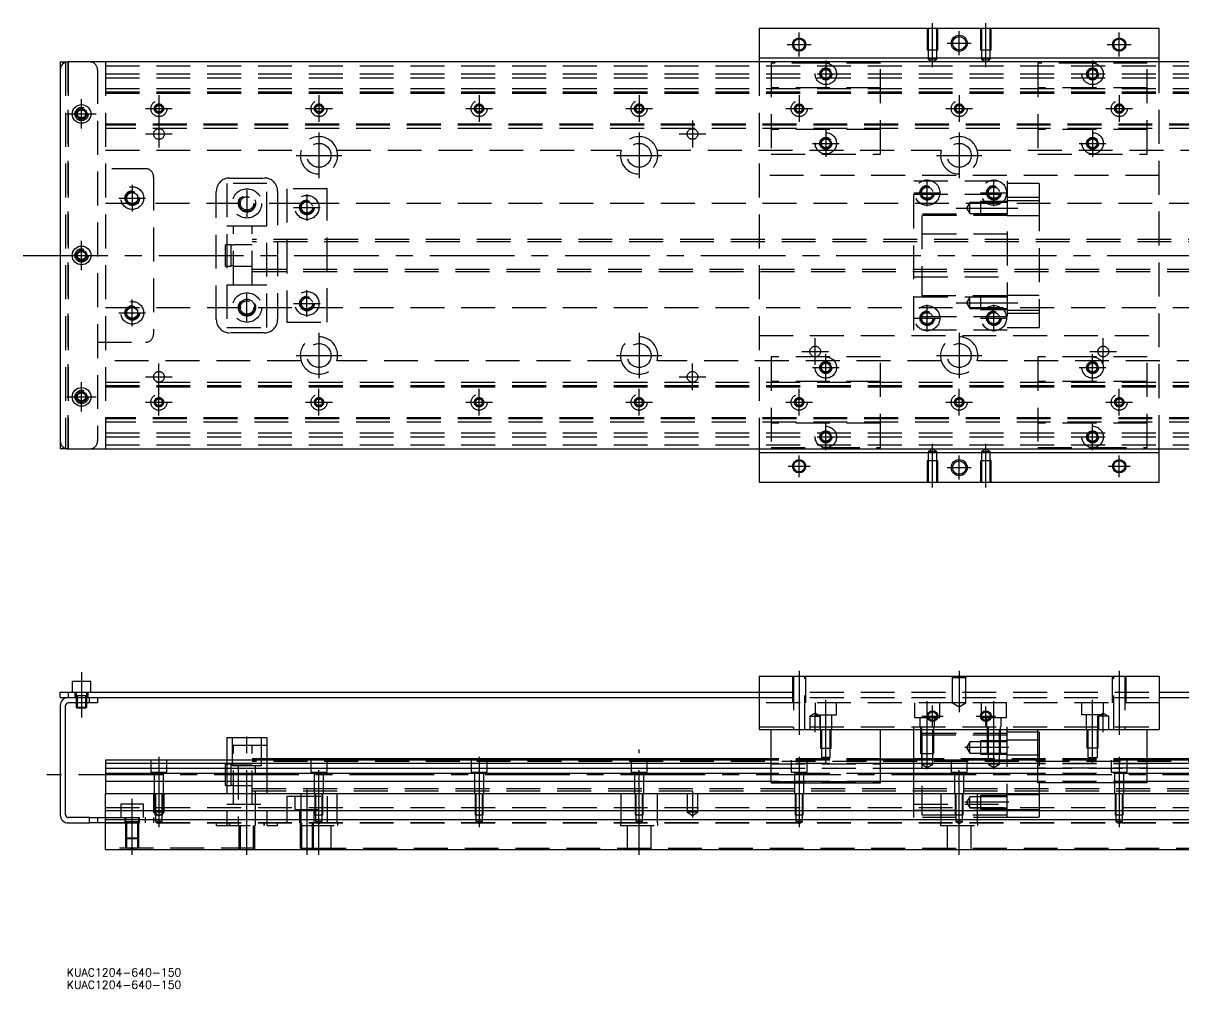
# Model space of a CAD drawing. Extents: x -14 to 856, y -275 to 87.
# Drawn here: x -13.9 to 421.2, y -274.8 to 87 of the extents above; entities that cross this region are included whole.
import ezdxf

# ---------------------------------------------------------------- set-up
doc = ezdxf.new("R2010")
doc.units = 0
doc.linetypes.add('CENTER', pattern=[50.8, 31.75, -6.35, 6.35, -6.35])
doc.linetypes.add('DASHED', pattern=[19.05, 12.7, -6.35])
doc.layers.get('0').update_dxf_attribs({"linetype": 'CONTINUOUS'})
doc.layers.add('CENTER', color=1, linetype='CENTER')
doc.styles.get("Standard").update_dxf_attribs({"font": 'txt.shx', "height": 3, "bigfont": 'bigfont.shx'})

# ---------------------------------------------------------------- blocks, each defined once
blk = doc.blocks.new('*U2')
at = {"color": 7, "linetype": 'CONTINUOUS'}
blk.add_text('KUAC1204-640-150', height=3, dxfattribs=at).set_placement((2.46, -274.75))
blk = doc.blocks.new('*U3')
at = {"color": 7, "linetype": 'CONTINUOUS'}
blk.add_text('KUAC1204-640-150', height=3, dxfattribs=at).set_placement((2.46, -270.14))

msp = doc.modelspace()

# ---------------------------------------------------------------- linework, layer by layer
at = {"color": 7, "linetype": 'CONTINUOUS'}
for p, q in [((412, 85), (262, 85)), ((262, 85), (262, 74)), ((412, 74), (412, 85)), ((262, 74), (412, 74)), ((262, 74), (262, 72.5)), ((412, 72.5), (412, 74)), ((0, 72.5), (0, -72.5)), ((0, 72.5), (3, 72.5)), ((671, 72.5), (3, 72.5)), ((6.5, 53.866026), (8, 54.73205)), ((6.5, 52.133974), (6.5, 53.866026)), ((8, 54.73205), (9.5, 53.866026)), ((9.5, 53.866026), (9.5, 52.133974)), ((8, 51.26795), (6.5, 52.133974)), ((9.5, 52.133974), (8, 51.26795)), ((6.5, 0.866026), (8, 1.73205)), ((6.5, -0.866026), (6.5, 0.866026)), ((8, 1.73205), (9.5, 0.866026)), ((9.5, 0.866026), (9.5, -0.866026)), ((8, -1.73205), (6.5, -0.866026)), ((9.5, -0.866026), (8, -1.73205)), ((6.5, -52.133974), (8, -51.26795)), ((6.5, -53.866026), (6.5, -52.133974)), ((8, -51.26795), (9.5, -52.133974)), ((9.5, -52.133974), (9.5, -53.866026)), ((8, -54.73205), (6.5, -53.866026)), ((9.5, -53.866026), (8, -54.73205)), ((3, -72.5), (0, -72.5)), ((3, -72.5), (671, -72.5)), ((262, -72.5), (262, -85)), ((412, -85), (412, -72.5)), ((412, -74), (262, -74)), ((262, -85), (412, -85)), ((11.5, -159.63), (4.5, -159.63)), ((4.5, -159.63), (4.5, -163.63)), ((11.5, -163.63), (11.5, -159.63)), ((262, -157.63), (412, -157.63)), ((262, -157.63), (262, -177.63)), ((412, -157.63), (412, -177.63)), ((0, -165.63), (0, -163.63)), ((0, -163.63), (262, -163.63)), ((3, -163.63), (3, -165.63)), ((412, -163.63), (671, -163.63)), ((0, -165.63), (262, -165.63)), ((0, -168.63), (0, -209.63)), ((2, -209.63), (2, -168.63)), ((14, -167.63), (3, -167.63)), ((6, -167.63), (6, -169.28)), ((6, -169.28), (10, -169.28)), ((6, -169.28), (6.35, -169.63)), ((9.65, -169.63), (6.35, -169.63)), ((9.65, -169.63), (10, -169.28)), ((10, -169.28), (10, -167.63)), ((11, -167.63), (11, -165.63)), ((14, -165.63), (14, -167.63)), ((412, -165.63), (674, -165.63)), ((262, -177.63), (412, -177.63)), ((266.5, -197.63), (266.5, -177.63)), ((307.5, -197.63), (307.5, -177.63)), ((320, -189.13), (320, -177.63)), ((355, -189.13), (355, -177.63)), ((366.5, -197.63), (366.5, -177.63)), ((407.5, -197.63), (407.5, -177.63)), ((62.5, -180.63), (62.5, -189.13)), ((62.5, -180.63), (77.5, -180.63)), ((77.5, -180.63), (77.5, -189.13)), ((366.5, -178.63), (355, -178.63)), ((266.5, -189.13), (17, -189.13)), ((17, -189.13), (17, -190.382272)), ((17, -190.382272), (17, -192.15668)), ((266.5, -190.382272), (17, -190.382272)), ((266.5, -188.63), (77.5, -188.63)), ((307.5, -188.63), (320, -188.630006)), ((366.5, -189.13), (307.5, -189.13)), ((366.5, -190.382272), (307.5, -190.382272)), ((607, -188.63), (407.5, -188.63)), ((657, -189.13), (407.5, -189.13)), ((657, -190.382272), (407.5, -190.382272)), ((17, -192.15668), (266.5, -192.15668)), ((17, -192.15668), (17, -194.053076)), ((17, -194.053076), (17, -197.107372)), ((266.5, -194.053076), (17, -194.053076)), ((307.5, -192.15668), (366.5, -192.15668)), ((366.5, -194.053076), (307.5, -194.053076)), ((407.5, -192.15668), (657, -192.15668)), ((657, -194.053076), (407.5, -194.053076)), ((266.5, -197.107372), (17, -197.107372)), ((17, -197.107372), (17, -201.63)), ((266.5, -197.63), (307.5, -197.63)), ((366.5, -197.107372), (307.5, -197.107372)), ((407.5, -197.63), (366.5, -197.63)), ((657, -197.107372), (407.5, -197.107372)), ((17, -201.63), (657, -201.63)), ((17, -207.93), (17, -201.63)), ((17, -207.93), (657, -207.93)), ((17, -211.33), (17, -207.93)), ((11, -210.63), (3, -210.63)), ((3, -212.63), (11, -212.63)), ((11, -212.63), (11, -210.63)), ((11, -210.63), (14, -210.63)), ((14, -212.63), (11, -212.63)), ((14, -210.63), (14, -212.63)), ((14, -210.63), (17, -210.63)), ((17, -212.63), (14, -212.63)), ((17, -211.33), (657, -211.33)), ((17, -222.63), (17, -211.33)), ((17, -222.63), (657, -222.63))]:
    msp.add_line(p, q, dxfattribs=at)
at = {"color": 3, "linetype": 'DASHED'}
for p, q in [((325.000006, 85), (325.000006, 77)), ((325.35, 85), (325.35, 77)), ((328.65, 77), (328.65, 85)), ((328.999994, 77), (328.999994, 85)), ((345.000006, 85), (345.000006, 77)), ((345.35, 85), (345.35, 77)), ((348.65, 77), (348.65, 85)), ((348.999994, 77), (348.999994, 85)), ((325.000006, 77), (328.999994, 77)), ((325.35, 77), (325.35, 73.5)), ((328.65, 73.5), (328.65, 77)), ((345.000006, 77), (348.999994, 77)), ((345.35, 77), (345.35, 73.5)), ((348.65, 73.5), (348.65, 77)), ((2, 72.5), (2, -72.5)), ((3, 72.5), (3, -72.5)), ((3, -72.5), (3, 72.5)), ((3, 72.5), (3, -72.5)), ((3, -72.5), (3, 72.5)), ((17, 72.5), (17, -72.5)), ((17, 71), (657, 71)), ((262, 72.5), (262, -72.5)), ((266.5, 72), (266.5, 38)), ((287, 72), (266.5, 72)), ((307.5, 72), (287, 72)), ((307.5, 38), (307.5, 72)), ((328.65, 73.5), (325.35, 73.5)), ((325.35, 73.5), (327, 72.547372)), ((327, 72.547372), (328.65, 73.5)), ((348.65, 73.5), (345.35, 73.5)), ((345.35, 73.5), (347, 72.547372)), ((347, 72.547372), (348.65, 73.5)), ((387, 72), (366.5, 72)), ((366.5, 72), (366.5, 38)), ((407.5, 72), (387, 72)), ((407.5, 38), (407.5, 72)), ((412, -72.5), (412, 72.5)), ((14, 69.5), (14, -69.5)), ((17, 68), (657, 68)), ((17, 66.5), (657, 66.5)), ((17, 62.5), (657, 62.5)), ((17, 61.247728), (657, 61.247728)), ((17, 61.1147), (657, 61.1147)), ((17, 61.1), (657, 61.1)), ((307.5, 62.8), (266.5, 62.8)), ((407.5, 62.8), (366.5, 62.8)), ((17, 60.8), (657, 60.8)), ((6, 53), (6.030168, 53.346066)), ((657, 49.2), (17, 49.2)), ((657, 48.9), (17, 48.9)), ((657, 48.8853), (17, 48.8853)), ((657, 48.752272), (17, 48.752272)), ((657, 47.5), (17, 47.5)), ((307.5, 47.2), (266.5, 47.2)), ((407.5, 47.2), (366.5, 47.2)), ((17, 39.5), (90.291796, 39.5)), ((103.708204, 39.5), (210.291796, 39.5)), ((223.708204, 39.5), (330.291796, 39.5)), ((343.708204, 39.5), (450.291796, 39.5)), ((266.5, 38), (307.5, 38)), ((366.5, 38), (407.5, 38)), ((32, 32.5), (14, 32.5)), ((35, 29.5), (35, -29.5)), ((77.5, 27), (62.5, 27)), ((62.5, 27), (62.5, -27)), ((63.5, 29), (76.5, 29)), ((77.5, -27), (77.5, 27)), ((412, 30), (262, 30)), ((320, 28), (355, 28)), ((320, -28), (320, 28)), ((355, 28), (355, -28)), ((367, 27), (355, 27)), ((367, 27), (367, 21.748564)), ((25, 22.6547), (27, 23.809402)), ((25, 20.3453), (25, 22.6547)), ((27, 23.809402), (29, 22.6547)), ((29, 22.6547), (29, 20.3453)), ((29.483582, 21.786038), (29.5, 21.5)), ((58.5, -24), (58.5, 24)), ((81.5, 24), (81.5, -24)), ((100, 25), (85, 25)), ((85, 25), (85, -25)), ((100, -25), (100, 25)), ((320, 23), (355, 23)), ((26.359688, 19.5), (17, 19.5)), ((27, 19.190598), (25, 20.3453)), ((29, 20.3453), (27, 19.190598)), ((67.5, 19.5), (27.640312, 19.5)), ((91.030306, 19.5), (72.5, 19.5)), ((657, 19.5), (93.969694, 19.5)), ((341, 19.85352), (339.787564, 17.75352)), ((339.787564, 17.75352), (341, 15.65352)), ((341, 15.65352), (341, 19.85352)), ((345, 19.85352), (341, 19.85352)), ((345, 20.253516), (345, 15.253526)), ((355, 20.253516), (345, 20.253516)), ((355, 19.85352), (345, 19.85352)), ((367, 21.748564), (355, 21.748564)), ((367, 20.50352), (355, 20.50352)), ((367, 21.748564), (367, -21.748564)), ((355, 15.5), (320, 15.5)), ((323, 15), (323, -15)), ((355, 15), (323, 15)), ((341, 15.65352), (345, 15.65352)), ((345, 15.65352), (355, 15.65352)), ((345, 15.253526), (355, 15.253526)), ((355, 15.00352), (367, 15.00352)), ((65, 11), (62.5, 11)), ((65, -11), (65, 11)), ((72, 11), (65, 11)), ((72, 11), (65, 11)), ((72, -11), (72, 11)), ((77.5, 11), (72, 11)), ((607.005, 6), (72, 6)), ((607, 5.125), (72, 5.125)), ((355, 8), (320, 8)), ((6, 0), (6.023172, 0.30356)), ((62, 0), (62, 4)), ((64.1, 4), (62, 4)), ((62, -4), (62, 0)), ((64.1, 0), (64.1, 4)), ((65, 3.8), (64.1, 3.8)), ((64.1, -4), (64.1, 0)), ((72, 4), (65, 4)), ((72, 4), (65, 4)), ((62, -4), (64.1, -4)), ((64.1, -3.8), (65, -3.8)), ((65, -4), (72, -4)), ((65, -4), (72, -4)), ((72, -5.125), (607, -5.125)), ((72, -6), (607.005, -6)), ((320, -8), (355, -8)), ((62.5, -11), (65, -11)), ((65, -11), (72, -11)), ((65, -11), (72, -11)), ((72, -11), (77.5, -11)), ((320, -15.5), (355, -15.5)), ((323, -15), (355, -15)), ((341, -15.65352), (339.787564, -17.75352)), ((341, -19.85352), (341, -15.65352)), ((345, -15.65352), (341, -15.65352)), ((345, -15.253526), (345, -20.253516)), ((355, -15.253526), (345, -15.253526)), ((355, -15.65352), (345, -15.65352)), ((367, -15.00352), (355, -15.00352)), ((17, -19.5), (657, -19.5)), ((24.5, -21.5), (24.534018, -21.088984)), ((25, -20.3453), (27, -19.190598)), ((25, -22.6547), (25, -20.3453)), ((27, -19.190598), (29, -20.3453)), ((29, -20.3453), (29, -22.6547)), ((339.787564, -17.75352), (341, -19.85352)), ((341, -19.85352), (345, -19.85352)), ((345, -19.85352), (355, -19.85352)), ((345, -20.253516), (355, -20.253516)), ((355, -20.50352), (367, -20.50352)), ((367, -21.748564), (355, -21.748564)), ((367, -21.748564), (367, -27)), ((27, -23.809402), (25, -22.6547)), ((29, -22.6547), (27, -23.809402)), ((85, -25), (100, -25)), ((355, -23), (320, -23)), ((62.5, -27), (77.5, -27)), ((76.5, -29), (63.5, -29)), ((262, -30), (412, -30)), ((355, -28), (320, -28)), ((355, -27), (367, -27)), ((14, -32.5), (32, -32.5)), ((266.5, -38), (266.5, -72)), ((307.5, -38), (266.5, -38)), ((307.5, -72), (307.5, -38)), ((366.5, -38), (366.5, -72)), ((407.5, -38), (366.5, -38)), ((407.5, -72), (407.5, -38)), ((90.291796, -39.5), (17, -39.5)), ((210.291796, -39.5), (103.708204, -39.5)), ((330.291796, -39.5), (223.708204, -39.5)), ((450.291796, -39.5), (343.708204, -39.5)), ((17, -47.5), (657, -47.5)), ((307.5, -47.2), (266.5, -47.2)), ((407.5, -47.2), (366.5, -47.2)), ((17, -48.752272), (657, -48.752272)), ((17, -48.8853), (657, -48.8853)), ((17, -48.9), (657, -48.9)), ((17, -49.2), (657, -49.2)), ((6, -53), (6.030168, -52.653934)), ((657, -60.8), (17, -60.8)), ((657, -61.1), (17, -61.1)), ((657, -61.1147), (17, -61.1147)), ((657, -61.247728), (17, -61.247728)), ((657, -62.5), (17, -62.5)), ((307.5, -62.8), (266.5, -62.8)), ((407.5, -62.8), (366.5, -62.8)), ((17, -66.5), (657, -66.5)), ((17, -68), (657, -68)), ((17, -71), (657, -71)), ((266.5, -72), (287, -72)), ((287, -72), (307.5, -72)), ((327, -72.547372), (325.35, -73.5)), ((325.35, -73.5), (327, -73.5)), ((325.35, -73.5), (325.35, -77)), ((328.65, -73.5), (327, -72.547372)), ((327, -73.5), (328.65, -73.5)), ((328.65, -77), (328.65, -73.5)), ((347, -72.547372), (345.35, -73.5)), ((345.35, -73.5), (347, -73.5)), ((345.35, -73.5), (345.35, -77)), ((348.65, -73.5), (347, -72.547372)), ((347, -73.5), (348.65, -73.5)), ((348.65, -77), (348.65, -73.5)), ((366.5, -72), (387, -72)), ((387, -72), (407.5, -72)), ((328.999994, -77), (325.000006, -77)), ((325.000006, -77), (325.000006, -85)), ((325.35, -77), (325.35, -85)), ((328.65, -85), (328.65, -77)), ((328.999994, -85), (328.999994, -77)), ((348.999994, -77), (345.000006, -77)), ((345.000006, -77), (345.000006, -85)), ((345.35, -77), (345.35, -85)), ((348.65, -85), (348.65, -77)), ((348.999994, -85), (348.999994, -77)), ((274.500006, -157.63), (274.500006, -167.63)), ((274.9, -157.63), (274.9, -177.63)), ((279.1, -177.63), (279.1, -157.63)), ((279.499994, -167.63), (279.499994, -157.63)), ((334, -157.63), (334.5, -158.13)), ((334.5, -167.63), (334.5, -158.13)), ((334.5, -158.13), (339.5, -158.13)), ((340, -157.63), (339.5, -158.13)), ((339.5, -167.63), (339.5, -158.13)), ((394.500006, -167.63), (394.500006, -157.63)), ((394.9, -177.63), (394.9, -157.63)), ((399.1, -157.63), (399.1, -177.63)), ((399.499994, -157.63), (399.499994, -167.63)), ((5.5, -163.63), (5.5, -165.63)), ((6, -163.63), (6, -167.63)), ((10, -165.03), (6, -165.03)), ((6.35, -165.03), (6.35, -167.63)), ((9.65, -167.63), (9.65, -165.03)), ((10, -167.63), (10, -163.63)), ((10.5, -165.63), (10.5, -163.63)), ((262, -163.63), (412, -163.63)), ((262, -165.63), (412, -165.63)), ((334.5, -167.63), (262, -167.63)), ((283, -167.63), (283, -172.13)), ((291, -172.13), (291, -167.63)), ((320.25, -167.63), (320.25, -173.13)), ((329.75, -173.13), (329.75, -167.63)), ((339.5, -167.63), (334.5, -167.63)), ((334.5, -167.63), (337, -169.073376)), ((337, -169.073376), (339.5, -167.63)), ((412, -167.63), (339.5, -167.63)), ((345.25, -167.63), (345.25, -173.13)), ((354.75, -173.13), (354.75, -167.63)), ((383, -172.13), (383, -167.63)), ((391, -167.63), (391, -172.13)), ((283, -171.4753), (281, -172.63)), ((281, -172.63), (285, -172.63)), ((281, -172.63), (281, -177.63)), ((285, -172.63), (283, -171.4753)), ((283, -172.13), (291, -172.13)), ((284.75, -172.13), (284.75, -177.63)), ((285, -177.63), (285, -172.63)), ((289.25, -177.63), (289.25, -172.13)), ((320.25, -173.13), (329.75, -173.13)), ((322.25, -173.13), (322.25, -176.63)), ((327.75, -176.63), (327.75, -173.13)), ((345.25, -173.13), (354.75, -173.13)), ((347.25, -173.13), (347.25, -176.63)), ((352.75, -176.63), (352.75, -173.13)), ((391, -172.13), (383, -172.13)), ((384.75, -177.63), (384.75, -172.13)), ((389, -172.63), (391, -171.4753)), ((393, -172.63), (389, -172.63)), ((389, -177.63), (389, -172.63)), ((389.25, -172.13), (389.25, -177.63)), ((391, -171.4753), (393, -172.63)), ((393, -172.63), (393, -177.63)), ((262, -176.63), (412, -176.63)), ((285.000006, -177.63), (285.000006, -184.63)), ((285.35, -177.63), (285.35, -184.63)), ((288.65, -184.63), (288.65, -177.63)), ((288.999994, -184.63), (288.999994, -177.63)), ((320, -177.63), (320, -176.63)), ((322.500006, -176.63), (322.500006, -186.63)), ((322.9, -176.63), (322.9, -190.63)), ((327.1, -190.63), (327.1, -176.63)), ((327.499994, -186.63), (327.499994, -176.63)), ((347.500006, -176.63), (347.500006, -186.63)), ((347.9, -176.63), (347.9, -190.63)), ((352.1, -190.63), (352.1, -176.63)), ((352.499994, -186.63), (352.499994, -176.63)), ((355, -177.63), (355, -176.63)), ((385.000006, -184.63), (385.000006, -177.63)), ((385.35, -184.63), (385.35, -177.63)), ((388.65, -177.63), (388.65, -184.63)), ((388.999994, -177.63), (388.999994, -184.63)), ((64.5, -180.63), (64.5, -191.13)), ((75.5, -191.13), (75.5, -180.63)), ((355, -179.13), (320, -179.13)), ((323, -179.63), (323, -209.63)), ((323, -179.63), (355, -179.63)), ((341, -182.28), (339.787564, -184.38)), ((341, -186.48), (341, -182.28)), ((345, -182.28), (341, -182.28)), ((345, -181.880006), (345, -186.879994)), ((355, -181.880006), (345, -181.880006)), ((355, -182.28), (345, -182.28)), ((367, -181.63), (355, -181.63)), ((367, -178.63), (366.5, -178.63)), ((367, -178.63), (367, -210.63)), ((77.5, -183.63), (62.5, -183.63)), ((65, -205.63), (65, -183.63)), ((72, -205.63), (72, -183.63)), ((285.000006, -184.63), (288.999994, -184.63)), ((285.35, -184.63), (285.35, -188.13)), ((288.65, -188.13), (288.65, -184.63)), ((322.500006, -186.63), (327.499994, -186.63)), ((339.787564, -184.38), (341, -186.48)), ((341, -186.48), (345, -186.48)), ((345, -186.48), (355, -186.48)), ((345, -186.879994), (355, -186.879994)), ((347.500006, -186.63), (352.499994, -186.63)), ((388.999994, -184.63), (385.000006, -184.63)), ((385.35, -188.13), (385.35, -184.63)), ((388.65, -184.63), (388.65, -188.13)), ((34, -189.13), (34, -193.63)), ((40, -193.63), (40, -189.13)), ((62, -198.63), (62, -190.63)), ((62.5, -190.63), (62, -190.63)), ((62.5, -189.13), (62.5, -213.63)), ((64.1, -190.63), (62.5, -190.63)), ((64.1, -198.63), (64.1, -190.63)), ((65, -190.83), (64.1, -190.83)), ((64.5, -191.13), (75.5, -191.13)), ((72, -190.63), (65, -190.63)), ((66.75, -191.13), (66.75, -213.63)), ((77.5, -188.63), (72, -188.63)), ((607, -189.63), (72, -189.63)), ((73.25, -213.63), (73.25, -191.13)), ((77.5, -189.13), (77.5, -213.63)), ((94, -189.13), (94, -193.63)), ((100, -193.63), (100, -189.13)), ((154, -189.13), (154, -193.63)), ((160, -193.63), (160, -189.13)), ((214, -189.13), (214, -193.63)), ((220, -193.63), (220, -189.13)), ((307.5, -188.63), (266.5, -188.63)), ((307.5, -189.13), (266.5, -189.13)), ((307.5, -190.382272), (266.5, -190.382272)), ((266.5, -190.427056), (307.5, -190.427056)), ((274, -189.13), (274, -193.63)), ((280, -193.63), (280, -189.13)), ((288.65, -188.13), (285.35, -188.13)), ((285.35, -188.13), (287, -189.082628)), ((287, -189.082628), (288.65, -188.13)), ((307.5, -188.630006), (323, -188.630006)), ((407.5, -188.63), (320, -188.63)), ((320, -197.63), (320, -189.13)), ((327.1, -190.63), (322.9, -190.63)), ((322.9, -190.63), (325, -191.842436)), ((325, -191.842436), (327.1, -190.63)), ((334, -189.13), (334, -193.63)), ((340, -193.63), (340, -189.13)), ((352.1, -190.63), (347.9, -190.63)), ((347.9, -190.63), (350, -191.842436)), ((350, -191.842436), (352.1, -190.63)), ((355, -187.13), (367, -187.13)), ((355, -210.63), (355, -189.13)), ((407.5, -189.13), (366.5, -189.13)), ((407.5, -190.382272), (366.5, -190.382272)), ((407.5, -190.427056), (366.5, -190.427056)), ((385.35, -188.13), (388.65, -188.13)), ((387, -189.082628), (385.35, -188.13)), ((388.65, -188.13), (387, -189.082628)), ((394, -189.13), (394, -193.63)), ((400, -193.63), (400, -189.13)), ((34, -193.63), (40, -193.63)), ((35.25, -193.63), (35.25, -201.63)), ((38.75, -201.63), (38.75, -193.63)), ((94, -193.63), (100, -193.63)), ((95.25, -193.63), (95.25, -201.63)), ((98.75, -201.63), (98.75, -193.63)), ((154, -193.63), (160, -193.63)), ((155.25, -193.63), (155.25, -201.63)), ((158.75, -201.63), (158.75, -193.63)), ((214, -193.63), (220, -193.63)), ((215.25, -193.63), (215.25, -201.63)), ((218.75, -201.63), (218.75, -193.63)), ((266.5, -192.13), (307.5, -192.13)), ((266.5, -192.15668), (307.5, -192.15668)), ((307.5, -194.053076), (266.5, -194.053076)), ((274, -193.63), (280, -193.63)), ((275.25, -193.63), (275.25, -201.63)), ((278.75, -201.63), (278.75, -193.63)), ((334, -193.63), (340, -193.63)), ((335.25, -193.63), (335.25, -201.63)), ((338.75, -201.63), (338.75, -193.63)), ((407.5, -192.13), (366.5, -192.13)), ((366.5, -192.15668), (407.5, -192.15668)), ((407.5, -194.053076), (366.5, -194.053076)), ((394, -193.63), (400, -193.63)), ((395.25, -193.63), (395.25, -201.63)), ((398.75, -201.63), (398.75, -193.63)), ((62, -198.63), (62.5, -198.63)), ((62.5, -198.63), (64.1, -198.63)), ((64.1, -198.43), (65, -198.43)), ((65, -198.63), (72, -198.63)), ((72, -199.755), (607, -199.755)), ((307.5, -197.107372), (266.5, -197.107372)), ((266.5, -197.13), (307.5, -197.13)), ((320, -201.63), (320, -197.63)), ((407.5, -197.107372), (366.5, -197.107372)), ((407.5, -197.13), (366.5, -197.13)), ((35, -201.63), (35, -208.63)), ((35.500006, -201.63), (35.500006, -207.93)), ((35.75, -201.63), (35.75, -212.13)), ((38.25, -212.13), (38.25, -201.63)), ((38.499994, -207.93), (38.499994, -201.63)), ((39, -208.63), (39, -201.63)), ((72, -200.63), (607, -200.63)), ((85, -202.63), (100, -202.63)), ((85, -202.63), (85, -212.63)), ((88, -202.63), (88, -207.63)), ((90.291796, -212.63), (90.291796, -201.63)), ((95.500006, -201.63), (95.500006, -207.93)), ((95.75, -201.63), (95.75, -209.63)), ((98.25, -209.63), (98.25, -201.63)), ((98.499994, -207.93), (98.499994, -201.63)), ((100, -202.63), (100, -212.63)), ((103.708204, -201.63), (103.708204, -212.63)), ((155.500006, -201.63), (155.500006, -207.93)), ((155.75, -201.63), (155.75, -209.63)), ((158.25, -209.63), (158.25, -201.63)), ((158.499994, -207.93), (158.499994, -201.63)), ((210.291796, -212.63), (210.291796, -201.63)), ((215.500006, -201.63), (215.500006, -207.93)), ((215.75, -201.63), (215.75, -209.63)), ((218.25, -209.63), (218.25, -201.63)), ((218.499994, -207.93), (218.499994, -201.63)), ((223.708204, -201.63), (223.708204, -212.63)), ((235, -201.63), (235, -208.63)), ((239, -208.63), (239, -201.63)), ((275.500006, -201.63), (275.500006, -207.93)), ((275.75, -201.63), (275.75, -209.63)), ((278.25, -209.63), (278.25, -201.63)), ((278.499994, -207.93), (278.499994, -201.63)), ((320, -205.63), (320, -201.63)), ((330.291796, -212.63), (330.291796, -201.63)), ((335.500006, -201.63), (335.500006, -207.93)), ((335.75, -201.63), (335.75, -209.63)), ((338.25, -209.63), (338.25, -201.63)), ((338.499994, -207.93), (338.499994, -201.63)), ((341, -202.78), (339.787564, -204.88)), ((341, -206.98), (341, -202.78)), ((345, -202.78), (341, -202.78)), ((343.708204, -201.63), (343.708204, -212.63)), ((345, -202.380006), (345, -207.379994)), ((355, -202.380006), (345, -202.380006)), ((355, -202.78), (345, -202.78)), ((367, -202.13), (355, -202.13)), ((395.500006, -201.63), (395.500006, -207.93)), ((395.75, -201.63), (395.75, -209.63)), ((398.25, -209.63), (398.25, -201.63)), ((398.499994, -207.93), (398.499994, -201.63)), ((17, -206.78), (657, -206.78)), ((31.25, -205.63), (22.75, -205.63)), ((22.75, -205.63), (22.75, -207.93)), ((22.75, -207.93), (22.75, -210.63)), ((31.25, -207.93), (31.25, -205.63)), ((31.25, -210.63), (31.25, -207.93)), ((39, -208.63), (35, -208.63)), ((35, -208.63), (37, -209.7847)), ((35.500006, -207.93), (35.500006, -209.63)), ((37, -209.7847), (39, -208.63)), ((38.499994, -209.63), (38.499994, -207.93)), ((62.5, -205.63), (77.5, -205.63)), ((88, -207.63), (97, -207.63)), ((89.75, -207.63), (89.75, -212.63)), ((95.25, -212.63), (95.25, -207.63)), ((95.500006, -207.93), (95.500006, -209.63)), ((98.499994, -209.63), (98.499994, -207.93)), ((155.500006, -207.93), (155.500006, -209.63)), ((158.499994, -209.63), (158.499994, -207.93)), ((215.500006, -207.93), (215.500006, -209.63)), ((218.499994, -209.63), (218.499994, -207.93)), ((239, -208.63), (235, -208.63)), ((235, -208.63), (237, -209.7847)), ((237, -209.7847), (239, -208.63)), ((275.500006, -207.93), (275.500006, -209.63)), ((278.499994, -209.63), (278.499994, -207.93)), ((320, -205.63), (355, -205.63)), ((320, -207.93), (320, -205.63)), ((320, -207.905918), (355, -207.905918)), ((323, -207.905918), (320, -207.905918)), ((320, -210.63), (320, -207.93)), ((355, -207.905918), (323, -207.905918)), ((335.500006, -207.93), (335.500006, -209.63)), ((338.499994, -209.63), (338.499994, -207.93)), ((339.787564, -204.88), (341, -206.98)), ((341, -206.98), (345, -206.98)), ((345, -206.98), (355, -206.98)), ((345, -207.379994), (355, -207.379994)), ((355, -207.63), (367, -207.63)), ((395.500006, -207.93), (395.500006, -209.63)), ((398.499994, -209.63), (398.499994, -207.93)), ((17, -210.63), (35, -210.63)), ((17, -212.48), (657, -212.48)), ((17, -212.63), (657, -212.63)), ((24.25, -210.63), (24.25, -212.63)), ((29.500006, -212.23), (24.499994, -212.23)), ((24.5, -210.63), (24.5, -222.13)), ((24.9, -212.23), (24.9, -222.13)), ((29.1, -222.13), (29.1, -212.23)), ((29.5, -222.13), (29.5, -210.63)), ((29.75, -212.63), (29.75, -210.63)), ((32, -212.63), (32, -210.63)), ((35, -210.63), (35, -212.63)), ((35.500006, -209.63), (38.499994, -209.63)), ((38.25, -212.13), (35.75, -212.13)), ((35.75, -212.13), (37, -212.851688)), ((37, -212.851688), (38.25, -212.13)), ((58.5, -212.63), (58.5, -213.63)), ((63.5, -213.63), (63.5, -212.63)), ((63.5, -212.63), (63.5, -213.63)), ((76.5, -212.63), (76.5, -213.63)), ((76.5, -213.63), (76.5, -212.63)), ((81.5, -213.63), (81.5, -212.63)), ((90, -212.63), (90, -213.63)), ((90.000006, -212.63), (90.000006, -222.13)), ((90.4, -212.63), (90.4, -222.13)), ((94.6, -222.13), (94.6, -212.63)), ((94.999994, -222.13), (94.999994, -212.63)), ((95.500006, -209.63), (98.499994, -209.63)), ((95.75, -209.63), (95.75, -212.13)), ((98.25, -212.13), (95.75, -212.13)), ((95.75, -212.13), (97, -212.851688)), ((97, -212.851688), (98.25, -212.13)), ((98.25, -212.13), (98.25, -209.63)), ((104, -213.63), (104, -212.63)), ((155.500006, -209.63), (158.499994, -209.63)), ((155.75, -209.63), (155.75, -212.13)), ((158.25, -212.13), (155.75, -212.13)), ((155.75, -212.13), (157, -212.851688)), ((157, -212.851688), (158.25, -212.13)), ((158.25, -212.13), (158.25, -209.63)), ((210, -212.63), (210, -213.63)), ((215.500006, -209.63), (218.499994, -209.63)), ((215.75, -209.63), (215.75, -212.13)), ((218.25, -212.13), (215.75, -212.13)), ((215.75, -212.13), (217, -212.851688)), ((217, -212.851688), (218.25, -212.13)), ((218.25, -212.13), (218.25, -209.63)), ((224, -213.63), (224, -212.63)), ((275.500006, -209.63), (278.499994, -209.63)), ((275.75, -209.63), (275.75, -212.13)), ((278.25, -212.13), (275.75, -212.13)), ((275.75, -212.13), (277, -212.851688)), ((277, -212.851688), (278.25, -212.13)), ((278.25, -212.13), (278.25, -209.63)), ((355, -210.63), (320, -210.63)), ((323, -209.63), (355, -209.63)), ((330, -212.63), (330, -213.63)), ((335.500006, -209.63), (338.499994, -209.63)), ((335.75, -209.63), (335.75, -212.13)), ((338.25, -212.13), (335.75, -212.13)), ((335.75, -212.13), (337, -212.851688)), ((337, -212.851688), (338.25, -212.13)), ((338.25, -212.13), (338.25, -209.63)), ((344, -213.63), (344, -212.63)), ((367, -210.63), (355, -210.63)), ((395.500006, -209.63), (398.499994, -209.63)), ((395.75, -209.63), (395.75, -212.13)), ((398.25, -212.13), (395.75, -212.13)), ((395.75, -212.13), (397, -212.851688)), ((397, -212.851688), (398.25, -212.13)), ((398.25, -212.13), (398.25, -209.63)), ((58.5, -213.63), (81.5, -213.63)), ((67.000006, -213.63), (67.000006, -222.63)), ((67.5, -213.63), (67.5, -222.63)), ((72.5, -222.63), (72.5, -213.63)), ((72.999994, -222.63), (72.999994, -213.63)), ((90, -213.63), (104, -213.63)), ((92.5, -213.63), (92.5, -222.63)), ((101.5, -222.63), (101.5, -213.63)), ((210, -213.63), (224, -213.63)), ((212.5, -213.63), (212.5, -222.63)), ((221.5, -222.63), (221.5, -213.63)), ((330, -213.63), (344, -213.63)), ((332.5, -213.63), (332.5, -222.63)), ((341.5, -222.63), (341.5, -213.63)), ((24.5, -218.23), (29.5, -218.23)), ((24.5, -218.23), (24.9, -218.63)), ((29.1, -218.63), (24.9, -218.63)), ((29.1, -218.63), (29.5, -218.23)), ((72.999994, -222.13), (17, -222.13)), ((25.500008, -222.63), (25.500008, -222.13)), ((26.359688, -222.13), (26.359688, -222.63)), ((27.640312, -222.63), (27.640312, -222.13)), ((28.499992, -222.13), (28.499992, -222.63)), ((67.5, -222.13), (67.000006, -222.13)), ((90.500006, -222.13), (90.000006, -222.13)), ((90.500006, -222.63), (90.500006, -222.13)), ((90.500006, -222.13), (91.030306, -222.13)), ((91.030306, -222.13), (93.969694, -222.13)), ((91.030306, -222.13), (91.030306, -222.63)), ((93.969694, -222.63), (93.969694, -222.13)), ((93.969694, -222.13), (94.499994, -222.13)), ((94.999994, -222.13), (94.499994, -222.13)), ((94.499994, -222.13), (94.499994, -222.63)), ((94.499994, -222.13), (657, -222.13))]:
    msp.add_line(p, q, dxfattribs=at)
at = {"color": 3, "linetype": 'CONTINUOUS'}
for p, q in [((6.35, -167.63), (6.35, -169.63)), ((9.65, -169.63), (9.65, -167.63))]:
    msp.add_line(p, q, dxfattribs=at)
for centre, radius in [((277, 79), 2.5), ((397, 79), 2.5), ((277, -79), 2.5), ((397, -79), 2.5), ((327, -172.63), 2), ((347, -172.63), 2)]:
    msp.add_circle(centre, radius, dxfattribs=at)
at = {"color": 7, "linetype": 'CONTINUOUS'}
for centre, radius in [((277, 79), 2.1), ((337, 79.5), 3), ((337, 79.5), 2.5), ((397, 79), 2.1), ((8, 53), 3.5), ((8, 0), 3.5), ((8, -53), 3.5), ((277, -79), 2.1), ((337, -79.5), 3), ((337, -79.5), 2.5), ((397, -79), 2.1), ((327, -172.63), 1.65), ((347, -172.63), 1.65)]:
    msp.add_circle(centre, radius, dxfattribs=at)
at = {"color": 3, "linetype": 'DASHED'}
for centre, radius in [((287, 68), 4), ((287, 68), 2.25), ((287, 68), 2), ((287, 68), 1.65), ((387, 68), 4), ((387, 68), 2.25), ((387, 68), 2), ((387, 68), 1.65), ((37, 55), 3), ((37, 55), 1.75), ((97, 55), 3), ((97, 55), 1.75), ((157, 55), 3), ((157, 55), 1.75), ((217, 55), 3), ((217, 55), 1.75), ((277, 55), 3), ((277, 55), 1.75), ((337, 55), 3), ((337, 55), 1.75), ((397, 55), 3), ((397, 55), 1.75), ((8, 53), 2.5), ((8, 53), 2), ((37, 55), 1.5), ((37, 55), 1.25), ((97, 55), 1.5), ((97, 55), 1.25), ((157, 55), 1.5), ((157, 55), 1.25), ((217, 55), 1.5), ((217, 55), 1.25), ((277, 55), 1.5), ((277, 55), 1.25), ((337, 55), 1.5), ((337, 55), 1.25), ((397, 55), 1.5), ((397, 55), 1.25), ((37, 45.5), 2), ((237, 45.5), 2), ((287, 42), 4), ((287, 42), 2.25), ((287, 42), 2), ((287, 42), 1.65), ((387, 42), 4), ((387, 42), 2.25), ((387, 42), 2), ((387, 42), 1.65), ((97, 37.5), 4.5), ((217, 37.5), 4.5), ((337, 37.5), 4.5), ((325, 23.5), 4.75), ((325, 23.5), 2.75), ((350, 23.5), 4.75), ((350, 23.5), 2.75), ((27, 21.5), 4.25), ((27, 21.5), 2.75), ((27, 21.5), 2.5), ((27, 21.5), 2.1), ((70, 19.5), 5.5), ((70, 19.5), 3.25), ((70, 19.5), 3), ((70, 19.5), 2.5), ((92.5, 18), 4.5), ((325, 23.5), 2.5), ((325, 23.5), 2.1), ((350, 23.5), 2.5), ((350, 23.5), 2.1), ((92.5, 18), 2.75), ((92.5, 18), 2.5), ((92.5, 18), 2.1), ((8, 0), 2.5), ((8, 0), 2), ((27, -21.5), 4.25), ((70, -19.5), 5.5), ((70, -19.5), 3.25), ((70, -19.5), 3), ((70, -19.5), 2.5), ((92.5, -18), 4.5), ((92.5, -18), 2.75), ((92.5, -18), 2.5), ((92.5, -18), 2.1), ((27, -21.5), 2.75), ((27, -21.5), 2.5), ((27, -21.5), 2.1), ((325, -23.5), 4.75), ((325, -23.5), 2.75), ((325, -23.5), 2.5), ((325, -23.5), 2.1), ((350, -23.5), 4.75), ((350, -23.5), 2.75), ((350, -23.5), 2.5), ((350, -23.5), 2.1), ((97, -37.5), 4.5), ((217, -37.5), 4.5), ((283, -36), 2), ((337, -37.5), 4.5), ((391, -36), 2), ((287, -42), 4), ((387, -42), 4), ((37, -45.5), 2), ((237, -45.5), 2), ((287, -42), 2.25), ((287, -42), 2), ((287, -42), 1.65), ((387, -42), 2.25), ((387, -42), 2), ((387, -42), 1.65), ((8, -53), 2.5), ((8, -53), 2), ((37, -55), 3), ((97, -55), 3), ((157, -55), 3), ((217, -55), 3), ((277, -55), 3), ((337, -55), 3), ((397, -55), 3), ((37, -55), 1.75), ((37, -55), 1.5), ((37, -55), 1.25), ((97, -55), 1.75), ((97, -55), 1.5), ((97, -55), 1.25), ((157, -55), 1.75), ((157, -55), 1.5), ((157, -55), 1.25), ((217, -55), 1.75), ((217, -55), 1.5), ((217, -55), 1.25), ((277, -55), 1.75), ((277, -55), 1.5), ((277, -55), 1.25), ((337, -55), 1.75), ((337, -55), 1.5), ((337, -55), 1.25), ((397, -55), 1.75), ((397, -55), 1.5), ((397, -55), 1.25), ((287, -68), 4), ((387, -68), 4), ((287, -68), 2.25), ((287, -68), 2), ((287, -68), 1.65), ((387, -68), 2.25), ((387, -68), 2), ((387, -68), 1.65)]:
    msp.add_circle(centre, radius, dxfattribs=at)
at = {"color": 7, "linetype": 'CONTINUOUS'}
for centre, radius, start, end in [((3, 69.5), 3, 90, 180), ((8, 53), 1.65, 155.380023, 180), ((8, 53), 1.65, 180, 204.619977), ((8, 53), 1.65, 144.619977, 155.380023), ((8, 53), 1.65, 204.619977, 215.380023), ((8, 53), 1.65, 95.380023, 144.619977), ((8, 53), 1.65, 84.619977, 95.380023), ((8, 53), 1.65, 35.380023, 84.619977), ((8, 53), 1.65, 24.619977, 35.380023), ((8, 53), 1.65, 324.619977, 335.380023), ((8, 53), 1.65, 335.380023, 24.619977), ((8, 53), 1.65, 215.380023, 264.619977), ((8, 53), 1.65, 264.619977, 275.380023), ((8, 53), 1.65, 275.380023, 324.619977), ((8, 0), 1.65, 155.380023, 180), ((8, 0), 1.65, 180, 204.619977), ((8, 0), 1.65, 144.619977, 155.380023), ((8, 0), 1.65, 95.380023, 144.619977), ((8, 0), 1.65, 84.619977, 95.380023), ((8, 0), 1.65, 35.380023, 84.619977), ((8, 0), 1.65, 24.619977, 35.380023), ((8, 0), 1.65, 335.380023, 24.619977), ((8, 0), 1.65, 204.619977, 215.380023), ((8, 0), 1.65, 215.380023, 264.619977), ((8, 0), 1.65, 264.619977, 275.380023), ((8, 0), 1.65, 275.380023, 324.619977), ((8, 0), 1.65, 324.619977, 335.380023), ((8, -53), 1.65, 144.619977, 155.380023), ((8, -53), 1.65, 95.380023, 144.619977), ((8, -53), 1.65, 84.619977, 95.380023), ((8, -53), 1.65, 35.380023, 84.619977), ((8, -53), 1.65, 24.619977, 35.380023), ((8, -53), 1.65, 155.380023, 180), ((8, -53), 1.65, 180, 204.619977), ((8, -53), 1.65, 204.619977, 215.380023), ((8, -53), 1.65, 215.380023, 264.619977), ((8, -53), 1.65, 264.619977, 275.380023), ((8, -53), 1.65, 275.380023, 324.619977), ((8, -53), 1.65, 324.619977, 335.380023), ((8, -53), 1.65, 335.380023, 24.619977), ((3, -69.5), 3, 180, 270), ((3, -168.63), 3, 90, 180), ((3, -168.63), 1, 90, 180), ((3, -209.63), 3, 180, 270), ((3, -209.63), 1, 180, 270)]:
    msp.add_arc(centre, radius, start, end, dxfattribs=at)
at = {"color": 3, "linetype": 'DASHED'}
for centre, radius, start, end in [((11, 69.5), 3, 0, 90), ((97, 37.5), 7, 16.60155, 163.39845), ((217, 37.5), 7, 16.60155, 163.39845), ((337, 37.5), 7, 16.60155, 163.39845), ((97, 37.5), 7, 163.39845, 16.60155), ((217, 37.5), 7, 163.39845, 16.60155), ((337, 37.5), 7, 163.39845, 16.60155), ((32, 29.5), 3, 0, 90), ((63.5, 24), 5, 90, 180), ((76.5, 24), 5, 0, 90), ((70, 19.5), 3, 180, 0), ((70, -19.5), 3, 0, 180), ((63.5, -24), 5, 180, 270), ((76.5, -24), 5, 270, 0), ((32, -29.5), 3, 270, 0), ((97, -37.5), 7, 343.39845, 196.60155), ((217, -37.5), 7, 343.39845, 196.60155), ((337, -37.5), 7, 343.39845, 196.60155), ((97, -37.5), 7, 196.60155, 343.39845), ((217, -37.5), 7, 196.60155, 343.39845), ((337, -37.5), 7, 196.60155, 343.39845), ((11, -69.5), 3, 270, 0)]:
    msp.add_arc(centre, radius, start, end, dxfattribs=at)
at = {"layer": 'CENTER', "color": 1, "linetype": 'CENTER'}
for p, q in [((277, 74.5), (277, 83.5)), ((327, 70.547372), (327, 87)), ((337, 75), (337, 84)), ((347, 70.547372), (347, 87)), ((397, 74.5), (397, 83.5)), ((272.5, 79), (281.5, 79)), ((332.5, 79.5), (341.5, 79.5)), ((392.5, 79), (401.5, 79)), ((287, 73), (287, 63)), ((387, 73), (387, 63)), ((8, 47.5), (8, 58.5)), ((37, 60), (37, 40.5)), ((97, 60), (97, 50)), ((157, 60), (157, 50)), ((217, 60), (217, 50)), ((277, 60), (277, 50)), ((337, 60), (337, 50)), ((397, 60), (397, 50)), ((2.5, 53), (13.5, 53)), ((32, 55), (42, 55)), ((92, 55), (102, 55)), ((152, 55), (162, 55)), ((212, 55), (222, 55)), ((272, 55), (282, 55)), ((332, 55), (342, 55)), ((392, 55), (402, 55)), ((237, 50.5), (237, 40.5)), ((32, 45.5), (42, 45.5)), ((97, 46), (97, 29)), ((217, 46), (217, 29)), ((232, 45.5), (242, 45.5)), ((287, 47), (287, 37)), ((337, 46), (337, 29)), ((387, 47), (387, 37)), ((282, 42), (292, 42)), ((382, 42), (392, 42)), ((88.5, 37.5), (105.5, 37.5)), ((208.5, 37.5), (225.5, 37.5)), ((328.5, 37.5), (345.5, 37.5)), ((27, 26.5), (27, 16.5)), ((325, 18.5), (325, 28.5)), ((350, 18.5), (350, 28.5)), ((70, 24.5), (70, 14.5)), ((92.5, 23), (92.5, 13)), ((320, 23.5), (330, 23.5)), ((345, 23.5), (355, 23.5)), ((22, 21.5), (32, 21.5)), ((87.5, 18), (97.5, 18)), ((335.868733, 17.75352), (358.918831, 17.75352)), ((8, -5.5), (8, 5.5)), ((-13.881395, 0), (704.180498, 0)), ((92.5, -23), (92.5, -13)), ((27, -26.5), (27, -16.5)), ((70, -24.5), (70, -14.5)), ((22, -21.5), (32, -21.5)), ((87.5, -18), (97.5, -18)), ((325, -28.5), (325, -18.5)), ((335.868733, -17.75352), (358.918831, -17.75352)), ((350, -28.5), (350, -18.5)), ((320, -23.5), (330, -23.5)), ((345, -23.5), (355, -23.5)), ((97, -29), (97, -46)), ((217, -29), (217, -46)), ((337, -29), (337, -46)), ((283, -41), (283, -31)), ((391, -41), (391, -31)), ((88.5, -37.5), (105.5, -37.5)), ((208.5, -37.5), (225.5, -37.5)), ((278, -36), (288, -36)), ((287, -47), (287, -37)), ((328.5, -37.5), (345.5, -37.5)), ((386, -36), (396, -36)), ((387, -47), (387, -37)), ((37, -60), (37, -40.5)), ((237, -50.5), (237, -40.5)), ((282, -42), (292, -42)), ((382, -42), (392, -42)), ((8, -58.5), (8, -47.5)), ((32, -45.5), (42, -45.5)), ((232, -45.5), (242, -45.5)), ((97, -60), (97, -50)), ((157, -60), (157, -50)), ((217, -60), (217, -50)), ((277, -60), (277, -50)), ((337, -60), (337, -50)), ((397, -60), (397, -50)), ((2.5, -53), (13.5, -53)), ((32, -55), (42, -55)), ((92, -55), (102, -55)), ((152, -55), (162, -55)), ((212, -55), (222, -55)), ((272, -55), (282, -55)), ((332, -55), (342, -55)), ((392, -55), (402, -55)), ((287, -73), (287, -63)), ((387, -73), (387, -63)), ((327, -87), (327, -70.547372)), ((347, -87), (347, -70.547372)), ((277, -83.1), (277, -74.9)), ((337, -84), (337, -75)), ((397, -83.1), (397, -74.9)), ((272.9, -79), (281.1, -79)), ((332.5, -79.5), (341.5, -79.5)), ((392.9, -79), (401.1, -79)), ((8, -156.13), (8, -173.13)), ((277, -155.63), (277, -179.63)), ((337, -155.63), (337, -171.073376)), ((397, -155.63), (397, -179.63)), ((287, -190.174831), (287, -166.537797)), ((325, -192.484968), (325, -166.987468)), ((327, -176.63), (327, -168.63)), ((347, -176.28), (347, -168.98)), ((350, -192.484968), (350, -166.987468)), ((387, -190.174831), (387, -166.537797)), ((283, -178.55265), (283, -172.13)), ((323, -172.63), (331, -172.63)), ((343.35, -172.63), (350.65, -172.63)), ((391, -178.55265), (391, -172.13)), ((70, -224.63), (70, -178.63)), ((97, -224.63), (97, -186.651885)), ((217, -224.63), (217, -185.102259)), ((337, -224.63), (337, -186.571226)), ((355.642532, -184.38), (339.145032, -184.38)), ((37, -187.828951), (37, -214.152737)), ((157, -187.828951), (157, -214.152737)), ((277, -187.828951), (277, -214.152737)), ((397, -187.828951), (397, -214.152737)), ((699, -194.63), (-5, -194.63)), ((92.5, -199.468107), (92.5, -224.63)), ((27, -224.63), (27, -203.63)), ((237, -200.87637), (237, -210.53833)), ((355.642532, -204.88), (339.145032, -204.88))]:
    msp.add_line(p, q, dxfattribs=at)

# ---------------------------------------------------------------- block references
at = {"color": 7, "linetype": 'CONTINUOUS'}
for name in ['*U3', '*U2']:
    msp.add_blockref(name, (0, 0), dxfattribs=at)

doc.saveas('drawing.dxf')
